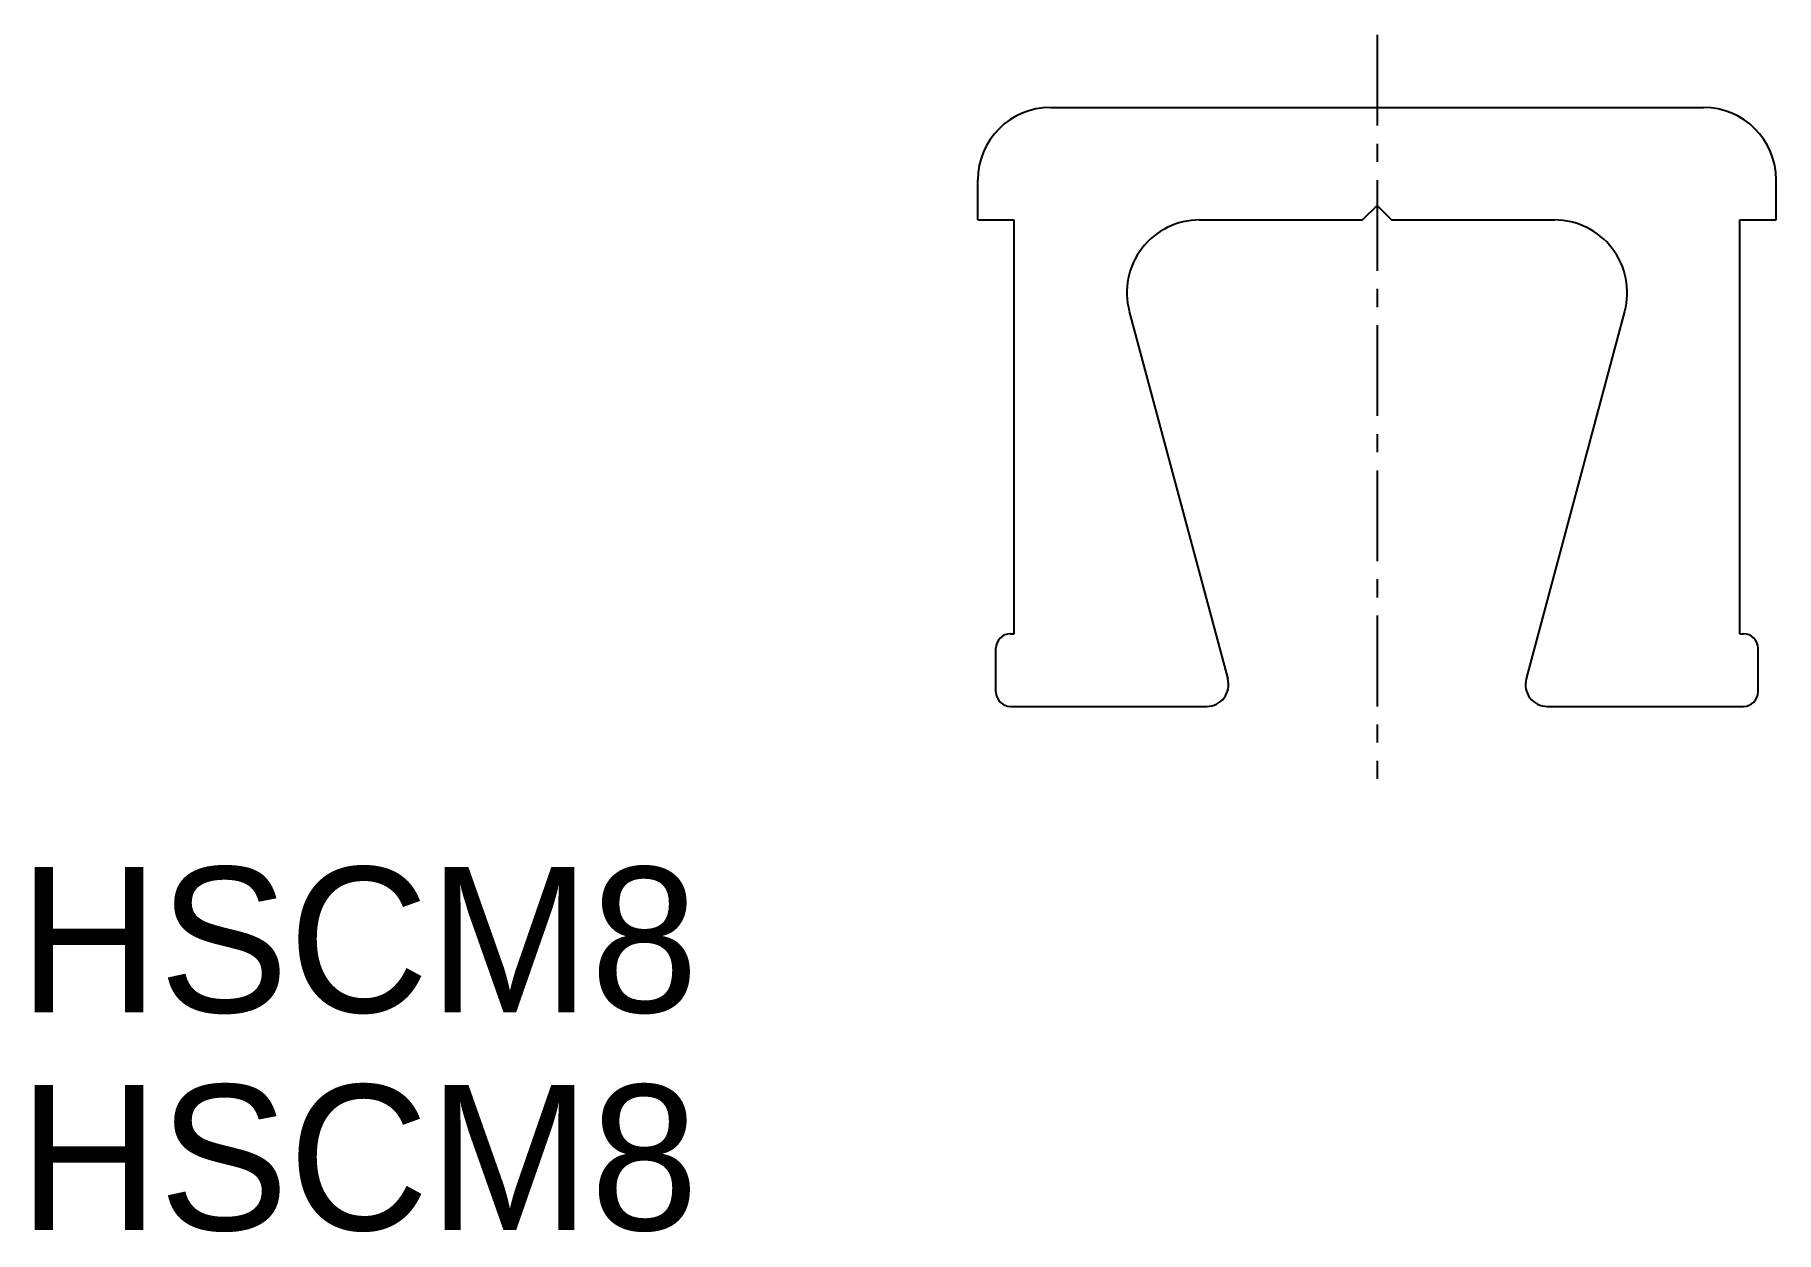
# Model space of a CAD drawing. Extents: x 0.2 to 24.2, y 0 to 16.5.
import ezdxf

# ---------------------------------------------------------------- set-up
doc = ezdxf.new("R2010")
doc.units = 0
doc.linetypes.add('CENTER', pattern=[2, 1.25, -0.25, 0.25, -0.25])
doc.layers.get('0').update_dxf_attribs({"linetype": 'CONTINUOUS'})
doc.layers.add('CENTER', color=1, linetype='CENTER')

msp = doc.modelspace()

# ---------------------------------------------------------------- linework, layer by layer
at = {"color": 7, "linetype": 'CONTINUOUS'}
for p, q in [((14.213, 15.464), (23.213, 15.464)), ((13.213, 13.914), (13.213, 14.464)), ((24.213, 13.914), (24.213, 14.464)), ((18.713, 14.114), (18.513, 13.914)), ((18.713, 14.114), (18.913, 13.914)), ((13.213, 13.914), (13.713, 13.914)), ((13.713, 8.214), (13.713, 13.914)), ((16.266, 13.914), (18.513, 13.914)), ((18.913, 13.914), (21.16, 13.914)), ((23.713, 13.914), (24.213, 13.914)), ((23.713, 8.214), (23.713, 13.914)), ((15.3, 12.655), (16.657, 7.591)), ((22.125, 12.655), (20.769, 7.591)), ((13.663, 8.214), (13.713, 8.214)), ((23.713, 8.214), (23.763, 8.214)), ((13.463, 7.414), (13.463, 8.014)), ((23.963, 7.414), (23.963, 8.014)), ((13.663, 7.214), (16.367, 7.214)), ((21.058, 7.214), (23.763, 7.214))]:
    msp.add_line(p, q, dxfattribs=at)
for centre, radius, start, end in [((14.213, 14.464), 1, 90, 180), ((23.213, 14.464), 1, 0, 90), ((16.266, 12.914), 1, 90, 195), ((21.16, 12.914), 1, 345, 90), ((13.663, 8.014), 0.2, 90, 180), ((23.763, 8.014), 0.2, 0, 90), ((16.367, 7.514), 0.3, 270, 15), ((21.058, 7.514), 0.3, 165, 270), ((13.663, 7.414), 0.2, 180, 270), ((23.763, 7.414), 0.2, 270, 0)]:
    msp.add_arc(centre, radius, start, end, dxfattribs=at)
at = {"layer": 'CENTER', "color": 1, "linetype": 'CENTER'}
msp.add_line((18.713, 16.464), (18.713, 6.214), dxfattribs=at)

# ---------------------------------------------------------------- texts
at = {"color": 7, "linetype": 'CONTINUOUS'}
for p in [(0, 3), (0, 0)]:
    msp.add_text('HSCM8', height=2, dxfattribs=at).set_placement(p)

doc.saveas('drawing.dxf')
